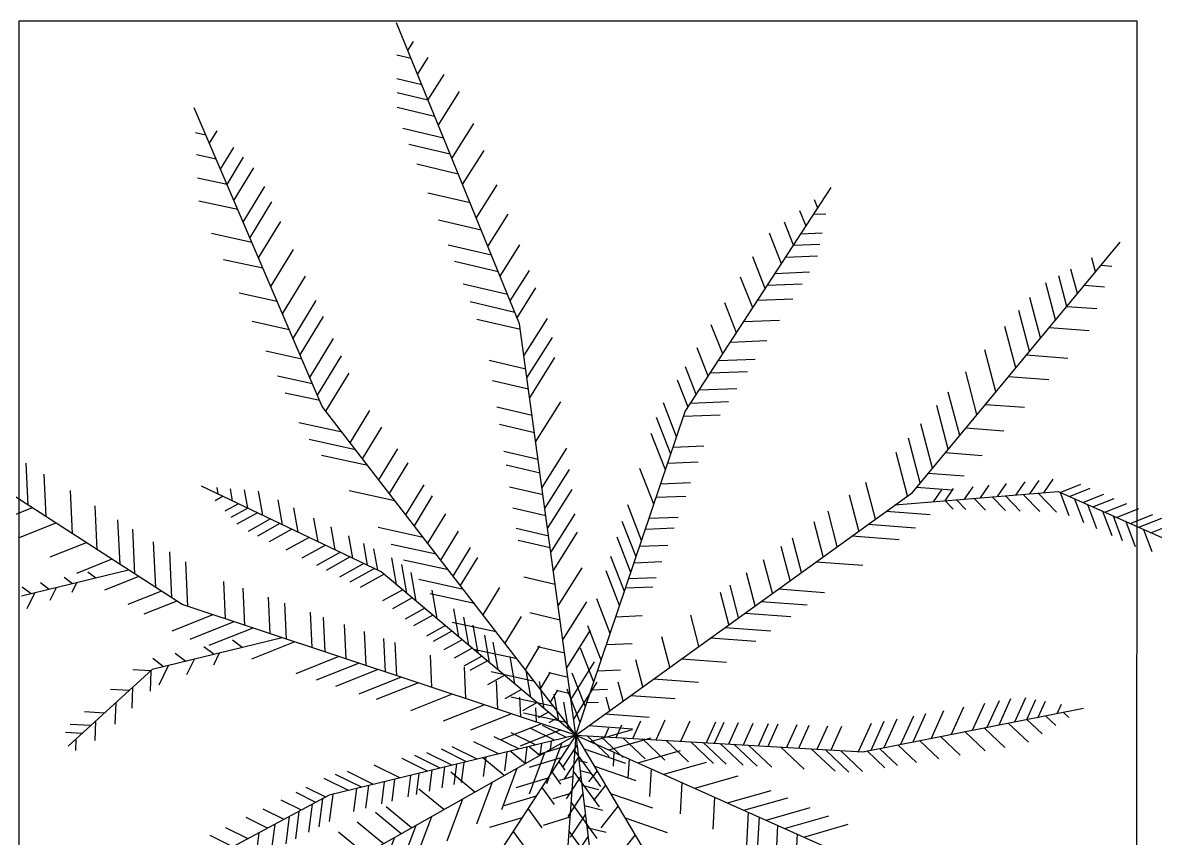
# Model space of a CAD drawing. Extents: x 58467 to 79089, y -33726 to -17391.
# Drawn here: x 74959.7 to 75011, y -19671 to -19634 of the extents above; entities that cross this region are included whole.
import ezdxf

# ---------------------------------------------------------------- set-up
doc = ezdxf.new("R2010")
doc.units = 0
doc.header["$LTSCALE"] = 100
doc.layers.add('BA_env_landscp', color=84, linetype='Continuous')

# ---------------------------------------------------------------- blocks, each defined once
blk = doc.blocks.new('MAVİ SEDİR')
for p, q in [((215631.34, 56580.22), (215626.67, 56592.07)), ((215628.63, 56574.12), (215624.04, 56585.76)), ((215626.69, 56569.73), (215622.15, 56581.23)), ((215629.72, 56576.57), (215640.87, 56580.77)), ((215623.66, 56562.9), (215619.21, 56574.19)), ((215625.74, 56567.59), (215638.28, 56572.31)), ((215621.06, 56557.05), (215616.68, 56568.14)), ((215622.88, 56561.15), (215635.26, 56565.81)), ((215496.38, 56555.06), (215496.78, 56560.49)), ((215506.49, 56546.66), (215507.25, 56556.82)), ((215618.31, 56550.85), (215614.02, 56561.75)), ((215620.53, 56555.85), (215632.78, 56560.46)), ((215499.78, 56552.24), (215492.59, 56550.34)), ((215517.17, 56537.78), (215518.3, 56552.94)), ((215616.07, 56545.8), (215611.84, 56556.53)), ((215617.18, 56548.3), (215629.24, 56552.84)), ((215527.76, 56528.97), (215529.26, 56549.09)), ((215613.1, 56539.11), (215608.95, 56549.63)), ((215614.25, 56541.69), (215626.15, 56546.17)), ((215510.72, 56543.14), (215498.29, 56539.87)), ((215611.03, 56534.43), (215606.94, 56544.79)), ((215517.17, 56537.78), (215501.65, 56533.69)), ((215541.65, 56517.43), (215543.2, 56538.26)), ((215611.03, 56534.43), (215622.75, 56538.84)), ((215722.54, 56532.99), (215717.85, 56535.11)), ((215721.95, 56535.99), (215724.54, 56538.73)), ((215524, 56532.1), (215505.21, 56527.14)), ((215552.57, 56508.35), (215554.08, 56528.68)), ((215611.18, 56526.11), (215604.27, 56530.9)), ((215611.4, 56523.34), (215620.91, 56532.54)), ((215723.71, 56527.05), (215728.56, 56532.19)), ((215533.07, 56524.55), (215512.66, 56519.17)), ((215611.75, 56519.08), (215604.95, 56523.79)), ((215612.03, 56515.72), (215620.68, 56524.1)), ((215724.45, 56523.32), (215716.34, 56526.99)), ((215725.57, 56517.62), (215732.8, 56525.27)), ((215539.78, 56518.98), (215519.17, 56513.55)), ((215726.76, 56511.58), (215714.49, 56517.13)), ((215725.57, 56517.62), (215715.44, 56522.2)), ((215727.41, 56508.25), (215737.01, 56518.41)), ((215548.17, 56512), (215527.33, 56506.51)), ((215566.61, 56496.67), (215568.08, 56516.37)), ((215612.33, 56512.1), (215605.62, 56516.74)), ((215612.76, 56506.81), (215620.41, 56514.22)), ((215578.49, 56486.8), (215579.91, 56505.96)), ((215613.09, 56502.74), (215606.53, 56507.28)), ((215613.31, 56500.09), (215620.21, 56506.77)), ((215728.34, 56503.56), (215715.01, 56509.59)), ((215729.83, 56495.98), (215739.76, 56506.5)), ((215560.29, 56501.93), (215539.09, 56496.34)), ((215729.5, 56497.64), (215716.05, 56503.72)), ((215590.93, 56476.45), (215592.32, 56495.05)), ((215613.79, 56494.18), (215607.36, 56498.64)), ((215614.05, 56491), (215619.93, 56496.7)), ((215730.96, 56490.22), (215717.36, 56496.37)), ((215731.73, 56486.33), (215741.43, 56496.6)), ((215571.76, 56492.39), (215550.24, 56486.72)), ((215614.45, 56486.12), (215608.13, 56490.5)), ((215582.23, 56483.68), (215560.42, 56477.93)), ((215601.37, 56467.77), (215602.72, 56485.91)), ((215614.79, 56482), (215619.66, 56486.72)), ((215733.07, 56479.51), (215719.24, 56485.77)), ((215734.17, 56473.92), (215743.57, 56483.86)), ((215589.14, 56477.94), (215567.13, 56472.14)), ((215608.43, 56461.9), (215609.76, 56479.71)), ((215615.26, 56476.32), (215609.08, 56480.59)), ((215615.26, 56476.32), (215619.49, 56480.41)), ((215615.73, 56470.49), (215609.65, 56474.71)), ((215735.07, 56469.37), (215721.02, 56475.73)), ((215736.24, 56463.42), (215745.38, 56473.1)), ((215598.74, 56469.96), (215576.45, 56464.09)), ((215620.5, 56446.58), (215622.15, 56468.81)), ((215736.89, 56460.11), (215722.65, 56466.56)), ((215606.2, 56463.76), (215583.7, 56457.83)), ((215627.06, 56437.48), (215628.84, 56461.42)), ((215738.09, 56454.01), (215723.73, 56460.51)), ((215738.4, 56452.42), (215747.28, 56461.81)), ((215612.71, 56457.38), (215590.88, 56451.62)), ((215632.98, 56429.26), (215634.75, 56453.1)), ((215739.76, 56445.53), (215725.22, 56452.11)), ((215740.22, 56443.2), (215748.87, 56452.35)), ((215741.06, 56438.93), (215726.38, 56445.58)), ((215741.45, 56436.96), (215749.95, 56445.95)), ((215624.44, 56441.11), (215606.1, 56436.28)), ((215741.77, 56432.66), (215727.53, 56439.1)), ((215630.45, 56432.76), (215612.36, 56428)), ((215646.05, 56411.13), (215647.8, 56434.72)), ((215741.24, 56423.45), (215751.84, 56434.68)), ((215740.78, 56415.69), (215752.21, 56427.78)), ((215784.9, 56404.95), (215778.48, 56427.45)), ((215638.3, 56421.88), (215620.53, 56417.19)), ((215740.96, 56418.79), (215729, 56424.2)), ((215740.37, 56408.69), (215751.74, 56420.72)), ((215470.67, 56410.01), (215470.42, 56416.12)), ((215480.47, 56403.61), (215480.03, 56414.17)), ((215643.4, 56414.8), (215625.84, 56410.17)), ((215659.74, 56392.14), (215661.47, 56415.47)), ((215740.55, 56411.67), (215728.74, 56417.02)), ((215780.53, 56395.16), (215774.14, 56417.55)), ((215467.62, 56411.99), (215463.45, 56410.36)), ((215486.24, 56399.84), (215485.7, 56413.03)), ((215492.36, 56395.84), (215491.71, 56411.81)), ((215776.42, 56385.97), (215770.06, 56408.25)), ((215476.68, 56406.08), (215468.88, 56403.03)), ((215500.49, 56390.54), (215499.78, 56407.89)), ((215506.49, 56386.62), (215505.77, 56404.14)), ((215651.37, 56403.75), (215634.13, 56399.2)), ((215666.01, 56383.44), (215667.73, 56406.66)), ((215740.01, 56402.39), (215728.41, 56407.64)), ((215739.47, 56393.23), (215750.72, 56405.14)), ((215486.24, 56399.84), (215474.6, 56395.28)), ((215514.01, 56381.71), (215513.28, 56399.43)), ((215655.45, 56398.08), (215638.38, 56393.58)), ((215671.89, 56375.28), (215673.61, 56398.38)), ((215739.65, 56396.37), (215728.19, 56401.55)), ((215771.38, 56374.7), (215765.05, 56396.85)), ((215783.38, 56401.53), (215800.74, 56400.6)), ((215495.73, 56393.65), (215480.28, 56387.6)), ((215524.86, 56374.63), (215524.12, 56392.64)), ((215739.11, 56386.94), (215727.85, 56392.04)), ((215779.01, 56391.76), (215796.11, 56390.84)), ((215508.17, 56385.53), (215492.17, 56379.27)), ((215535.13, 56367.93), (215534.38, 56386.21)), ((215661.93, 56389.1), (215645.11, 56384.67)), ((215679.11, 56365.26), (215680.82, 56388.23)), ((215738.82, 56382.11), (215727.68, 56387.16)), ((215738.53, 56377.04), (215749.66, 56388.83)), ((215767.66, 56366.4), (215761.37, 56388.45)), ((215544.51, 56361.8), (215543.75, 56380.34)), ((215668.18, 56380.42), (215651.62, 56376.05)), ((215684.43, 56357.88), (215686.13, 56380.75)), ((215738.1, 56369.63), (215749.17, 56381.35)), ((215774.8, 56382.36), (215791.65, 56381.45)), ((215517.95, 56379.14), (215502.33, 56373.03)), ((215550.7, 56357.76), (215549.93, 56376.47)), ((215738.38, 56374.45), (215727.4, 56379.42)), ((215737.69, 56362.67), (215748.71, 56374.34)), ((215772.34, 56376.85), (215789.04, 56375.95)), ((215530.53, 56370.93), (215515.4, 56365.01)), ((215559.29, 56352.15), (215558.51, 56371.09)), ((215674.21, 56372.06), (215657.89, 56367.76)), ((215737.95, 56367.06), (215727.14, 56371.95)), ((215760.29, 56349.91), (215754.05, 56371.77)), ((215541.16, 56363.99), (215526.44, 56358.23)), ((215565.98, 56347.79), (215565.19, 56366.91)), ((215572.57, 56344.21), (215571.81, 56362.76)), ((215677.74, 56367.17), (215661.57, 56362.9)), ((215694.99, 56343.23), (215696.68, 56365.89)), ((215737.53, 56359.93), (215726.88, 56364.75)), ((215737.19, 56354.13), (215748.15, 56365.73)), ((215552.31, 56356.71), (215538.02, 56351.12)), ((215737.29, 56355.76), (215726.73, 56360.54)), ((215736.82, 56347.85), (215747.73, 56359.39)), ((215764.72, 56359.82), (215780.96, 56358.95)), ((215588.19, 56338.94), (215587.55, 56354.52)), ((215596.21, 56336.23), (215595.58, 56351.6)), ((215688.64, 56352.03), (215672.91, 56347.89)), ((215705.05, 56329.28), (215706.72, 56351.76)), ((215753.27, 56334.22), (215747.08, 56355.89)), ((215561.65, 56350.61), (215547.73, 56345.16)), ((215567.98, 56346.48), (215554.3, 56341.13)), ((215606.67, 56332.7), (215606.05, 56347.8)), ((215613.46, 56330.41), (215612.85, 56345.33)), ((215736.53, 56342.86), (215726.27, 56347.51)), ((215736.1, 56335.35), (215746.91, 56346.8)), ((215582.94, 56340.71), (215565.87, 56334.03)), ((215624.08, 56326.82), (215623.48, 56341.47)), ((215629.52, 56324.98), (215628.92, 56339.49)), ((215713.44, 56317.64), (215715.09, 56339.96)), ((215747.41, 56321.12), (215741.27, 56342.64)), ((215757.34, 56343.31), (215773.14, 56342.46)), ((215591.68, 56337.76), (215573.29, 56330.56)), ((215599.58, 56335.09), (215581.27, 56327.93)), ((215638.15, 56322.07), (215637.56, 56336.35)), ((215699.22, 56337.37), (215683.92, 56333.33)), ((215735.8, 56330.36), (215725.82, 56334.88)), ((215735.4, 56323.47), (215746.12, 56334.82)), ((215775.2, 56314.67), (215782.65, 56335.95)), ((215616.99, 56329.21), (215598.87, 56322.12)), ((215646.49, 56319.25), (215645.91, 56333.32)), ((215654.51, 56316.54), (215653.94, 56330.41)), ((215659.22, 56314.95), (215658.65, 56328.7)), ((215762.87, 56307.35), (215770.26, 56328.48)), ((215635.23, 56323.05), (215617.31, 56316.04)), ((215673.75, 56310.04), (215673.2, 56323.41)), ((215709.1, 56323.65), (215695.52, 56320.07)), ((215722.78, 56304.68), (215724.42, 56326.83)), ((215735.12, 56318.67), (215726.26, 56322.68)), ((215740.89, 56306.54), (215734.79, 56327.89)), ((215734.82, 56313.54), (215745.47, 56324.81)), ((215750.44, 56327.88), (215764.46, 56327.12)), ((215643.58, 56320.23), (215625.76, 56313.25)), ((215651.43, 56317.58), (215633.68, 56310.64)), ((215687.84, 56305.29), (215687.3, 56318.29)), ((215728.71, 56296.44), (215730.35, 56318.48)), ((215736.74, 56297.27), (215730.68, 56318.51)), ((215745.43, 56316.69), (215755.33, 56316.16)), ((215749.13, 56299.2), (215756.46, 56320.16)), ((215783.78, 56319.76), (215796.19, 56309.95)), ((215661.05, 56314.33), (215643.41, 56307.43)), ((215668.13, 56311.94), (215650.57, 56305.07)), ((215701.01, 56300.84), (215700.54, 56312.38)), ((215716.27, 56313.7), (215706.69, 56311.18)), ((215734.63, 56310.19), (215728.37, 56313.02)), ((215734.18, 56302.5), (215744.74, 56313.68)), ((215740.4, 56294.01), (215747.69, 56314.87)), ((215769.24, 56311.13), (215780.26, 56302.42)), ((215682.21, 56307.19), (215664.8, 56300.37)), ((215710.56, 56297.61), (215710.23, 56305.75)), ((215721.15, 56306.94), (215714.29, 56305.13)), ((215734.29, 56304.42), (215729.81, 56306.45)), ((215733.77, 56295.48), (215744.28, 56306.6)), ((215742.03, 56309.07), (215749.11, 56308.69)), ((215780.02, 56295.46), (215782.46, 56305.12)), ((215695.6, 56302.66), (215678.34, 56295.91)), ((215725.43, 56288.79), (215706.74, 56300.57)), ((215717.06, 56295.42), (215716.82, 56301.25)), ((215741.51, 56289.3), (215759.41, 56302.24)), ((215751.52, 56300.61), (215757.09, 56296.22)), ((215751.64, 56288.56), (215769.63, 56301.57)), ((215758.69, 56304.87), (215766.47, 56298.73)), ((215758.75, 56292.91), (215760.85, 56301.25)), ((215767.57, 56287.4), (215785.71, 56300.51)), ((215769.03, 56294.14), (215771.4, 56303.54)), ((215781.88, 56286.36), (215800.14, 56299.57)), ((215685.33, 56283.29), (215666.26, 56295.31)), ((215699.54, 56285.24), (215680.61, 56297.17)), ((215706.78, 56298.89), (215689.64, 56292.18)), ((215715.37, 56287.41), (215696.58, 56299.25)), ((215719.23, 56294.69), (215702.22, 56288.03)), ((215746.22, 56291.41), (215747.29, 56295.63)), ((215751.29, 56292.02), (215752.78, 56297.9)), ((215773.42, 56294.67), (215785.06, 56287.05)), ((215784.4, 56295.99), (215796.15, 56288.3)), ((215641.39, 56277.26), (215621.9, 56289.54)), ((215650.4, 56278.5), (215631, 56290.72)), ((215668.3, 56280.95), (215649.07, 56293.07)), ((215727.14, 56292.01), (215710.22, 56285.39)), ((215738.36, 56290.47), (215749.68, 56283.06)), ((215744.53, 56291.21), (215755.91, 56283.77)), ((215754.24, 56292.38), (215765.71, 56284.87)), ((215754.41, 56288.36), (215756.47, 56281.57)), ((215762.97, 56293.42), (215774.52, 56285.86)), ((215608.56, 56272.76), (215588.77, 56285.23)), ((215619.18, 56274.21), (215599.49, 56286.63)), ((215629.16, 56275.58), (215609.56, 56287.94)), ((215692.21, 56284.23), (215689, 56270.55)), ((215704.35, 56285.89), (215702.09, 56276.25)), ((215712.62, 56287.03), (215711, 56280.12)), ((215730.26, 56286.09), (215716.94, 56283.74)), ((215727.05, 56284.94), (215722.35, 56263.35)), ((215734.61, 56285.07), (215728.61, 56272.95)), ((215737.42, 56282.84), (215758.11, 56275.09)), ((215738.57, 56286.54), (215743.43, 56270.51)), ((215745.02, 56282.33), (215749.9, 56266.23)), ((215746.78, 56281.18), (215751.14, 56284.33)), ((215762.73, 56287.75), (215765.6, 56278.27)), ((215774.95, 56286.86), (215779.03, 56273.42)), ((215553.19, 56265.16), (215532.88, 56277.97)), ((215563.23, 56266.54), (215543.01, 56279.29)), ((215585.37, 56269.58), (215565.36, 56282.19)), ((215639.06, 56276.94), (215635.24, 56260.66)), ((215657.54, 56279.47), (215653.82, 56263.64)), ((215675.45, 56281.93), (215671.84, 56266.53)), ((215710.21, 56271.93), (215701.74, 56277.07)), ((215716.81, 56277.03), (215710.75, 56280.71)), ((215726.27, 56281.32), (215712.88, 56278.96)), ((215719.01, 56278.73), (215714.29, 56257.03)), ((215725.18, 56280.02), (215727.28, 56276.22)), ((215736.09, 56279.03), (215730.05, 56266.85)), ((215730.9, 56282.21), (215739.08, 56261.68)), ((215736.49, 56277.38), (215740.8, 56276.83)), ((215752.08, 56277.73), (215758.16, 56282.13)), ((215759.86, 56272.65), (215768.48, 56278.89)), ((215542.08, 56263.64), (215523.21, 56275.53)), ((215594.38, 56270.81), (215590.31, 56253.45)), ((215601.3, 56271.76), (215597.27, 56254.57)), ((215612.27, 56273.27), (215608.3, 56256.34)), ((215622.87, 56274.72), (215618.96, 56258.05)), ((215633.08, 56276.12), (215629.22, 56259.69)), ((215700.51, 56264.43), (215688.51, 56271.72)), ((215719.99, 56273.83), (215706.49, 56271.44)), ((215721.9, 56276.1), (215724.84, 56270.8)), ((215727.71, 56272.56), (215735.93, 56251.93)), ((215737.7, 56272.42), (215743.72, 56271.64)), ((215743.77, 56271.58), (215739.26, 56266.11)), ((215742.41, 56274), (215763.21, 56266.21)), ((215755.16, 56275.72), (215760.07, 56259.49)), ((215770.59, 56265.65), (215780.3, 56272.68)), ((215514.39, 56256.69), (215499, 56266.38)), ((215522.89, 56260.17), (215507.78, 56269.7)), ((215558.95, 56265.95), (215554.67, 56247.74)), ((215572.25, 56267.78), (215568.05, 56249.88)), ((215580.88, 56268.96), (215576.73, 56251.28)), ((215714.35, 56267.09), (215700.75, 56264.69)), ((215706.37, 56268.96), (215701.62, 56247.09)), ((215717.08, 56270.35), (215721.25, 56262.83)), ((215726.84, 56269.93), (215719.75, 56269.59)), ((215738.4, 56269.53), (215732.32, 56257.25)), ((215739.48, 56265.12), (215748.01, 56264.03)), ((215764.26, 56269.78), (215769.21, 56253.43)), ((215782.06, 56258.17), (215792.05, 56265.39)), ((215501.83, 56251.54), (215486.05, 56261.49)), ((215528.89, 56261.83), (215523.73, 56239.85)), ((215548.75, 56264.56), (215544.42, 56246.1)), ((215687.13, 56254.09), (215673.61, 56262.31)), ((215695.02, 56260.18), (215690.23, 56238.16)), ((215710.43, 56262.41), (215715.13, 56253.94)), ((215724.22, 56262.01), (215714.32, 56261.54)), ((215740.48, 56260.99), (215734.36, 56248.63)), ((215747.87, 56264.31), (215741.56, 56256.67)), ((215750.26, 56260.09), (215771.22, 56252.24)), ((215775.17, 56262.66), (215780.16, 56246.18)), ((215486.85, 56245.41), (215470.6, 56255.65)), ((215511.22, 56255.39), (215505.95, 56232.95)), ((215520.19, 56259.07), (215514.88, 56236.42)), ((215707.59, 56259.02), (215693.88, 56256.61)), ((215703.32, 56253.93), (215708.15, 56245.22)), ((215722.69, 56257.4), (215730.98, 56236.61)), ((215741.93, 56255.07), (215751.54, 56253.83)), ((215753.9, 56253.64), (215744.96, 56242.8)), ((215472.56, 56239.55), (215455.85, 56250.08)), ((215499.67, 56250.66), (215494.47, 56228.49)), ((215672.83, 56243.03), (215658.92, 56251.48)), ((215681.42, 56249.67), (215676.59, 56227.46)), ((215700.48, 56250.54), (215686.65, 56248.1)), ((215720.37, 56250.37), (215706.33, 56249.71)), ((215742.97, 56250.77), (215736.8, 56238.29)), ((215455.66, 56232.62), (215438.41, 56243.5)), ((215491.36, 56247.25), (215486.2, 56225.29)), ((215696.9, 56246.28), (215683.02, 56243.83)), ((215693.61, 56242.34), (215698.62, 56233.31)), ((215695.98, 56245.17), (215700.95, 56236.22)), ((215718.18, 56243.78), (215726.53, 56222.84)), ((215744.55, 56244.31), (215754.43, 56243.04)), ((215757.31, 56247.59), (215778.42, 56239.69)), ((215442.52, 56227.24), (215424.85, 56238.37)), ((215478.75, 56242.09), (215473.67, 56220.42)), ((215653.29, 56227.93), (215638.87, 56236.69)), ((215658.07, 56231.62), (215643.78, 56240.31)), ((215667.12, 56238.62), (215662.25, 56216.21)), ((215692.05, 56240.48), (215678.08, 56238.02)), ((215689.56, 56237.51), (215694.64, 56228.34)), ((215745.59, 56240.02), (215739.36, 56227.44)), ((215762.21, 56238.91), (215752.13, 56226.71)), ((215425.81, 56220.39), (215408.75, 56231.15)), ((215464.95, 56236.43), (215459.94, 56215.09)), ((215659.93, 56233.06), (215655.04, 56210.55)), ((215688.09, 56235.76), (215674.05, 56233.28)), ((215685.35, 56232.48), (215690.51, 56223.17)), ((215715.05, 56234.32), (215699.25, 56233.57)), ((215746.91, 56234.61), (215740.66, 56221.97)), ((215747.25, 56233.21), (215757.41, 56231.91)), ((215765.76, 56232.62), (215787.05, 56224.65)), ((215440.27, 56226.31), (215435.4, 56205.56)), ((215450.37, 56230.46), (215445.45, 56209.47)), ((215645.14, 56221.63), (215630.51, 56230.52)), ((215650.16, 56225.51), (215645.24, 56202.87)), ((215683.88, 56230.73), (215669.77, 56228.24)), ((215680.99, 56227.29), (215686.24, 56217.83)), ((215712.78, 56227.46), (215721.2, 56206.34)), ((215748.7, 56227.27), (215742.41, 56214.55)), ((215748.13, 56229.62), (215758.38, 56228.3)), ((215413.06, 56215.17), (215400.2, 56223.27)), ((215432.2, 56223.01), (215427.38, 56202.45)), ((215636.68, 56215.09), (215621.82, 56224.12)), ((215642.2, 56219.35), (215637.25, 56196.61)), ((215674.67, 56219.74), (215660.41, 56217.22)), ((215678.25, 56224.01), (215683.54, 56214.46)), ((215750.16, 56221.28), (215743.84, 56208.5)), ((215749.62, 56223.49), (215760.02, 56222.16)), ((215771.1, 56223.16), (215760.74, 56210.62)), ((215400.21, 56209.9), (215391.59, 56215.33)), ((215413.06, 56215.17), (215409.4, 56199.54)), ((215421.29, 56218.54), (215416.85, 56199.61)), ((215627.92, 56208.31), (215612.82, 56217.48)), ((215672.89, 56217.61), (215678.28, 56207.89)), ((215709.37, 56217.15), (215693.12, 56216.38)), ((215751.72, 56214.9), (215745.36, 56202.06)), ((215751.17, 56217.13), (215761.73, 56215.77)), ((215774.64, 56216.89), (215796.11, 56208.84)), ((215405.3, 56211.98), (215402.36, 56199.47)), ((215622.39, 56204.04), (215607.15, 56213.3)), ((215633.71, 56212.8), (215628.74, 56189.93)), ((215665.88, 56209.25), (215651.47, 56206.71)), ((215669.46, 56213.52), (215674.92, 56203.68)), ((215707.11, 56210.31), (215715.59, 56189.01)), ((215752.78, 56210.54), (215763.5, 56209.16)), ((215779.11, 56208.96), (215800.68, 56200.89)), ((215388.05, 56204.91), (215383.44, 56207.82)), ((215392.13, 56206.59), (215390.44, 56199.35)), ((215611.61, 56195.71), (215596.08, 56205.14)), ((215661.9, 56204.5), (215647.42, 56201.94)), ((215660.14, 56202.39), (215665.77, 56192.24)), ((215664.18, 56207.22), (215669.74, 56197.21)), ((215753.79, 56206.38), (215764.62, 56204.99)), ((215780.26, 56206.92), (215769.61, 56194.02)), ((215604.71, 56190.38), (215589, 56199.92)), ((215615.19, 56198.48), (215610.17, 56175.36)), ((215657.49, 56199.23), (215644.04, 56196.86)), ((215703.51, 56199.44), (215686.8, 56198.66)), ((215704.25, 56201.67), (215712.77, 56180.28)), ((215755.11, 56200.97), (215748.68, 56187.99)), ((215755.77, 56198.28), (215766.8, 56196.86)), ((215783.23, 56201.66), (215772.49, 56188.65)), ((215785.18, 56198.21), (215806.87, 56190.09)), ((215594.09, 56182.17), (215578.1, 56191.88)), ((215652.25, 56192.98), (215658.96, 56180.9)), ((215701.61, 56193.71), (215684.76, 56192.92)), ((215757.03, 56193.09), (215768.19, 56191.66)), ((215788.29, 56192.69), (215777.39, 56179.48)), ((215585.95, 56175.88), (215569.75, 56185.72)), ((215650.21, 56189.76), (215639.44, 56187.86)), ((215649.45, 56188.15), (215656.36, 56175.69)), ((215700.37, 56189.95), (215708.94, 56168.43)), ((215758.35, 56187.68), (215751.86, 56174.56)), ((215758.98, 56185.11), (215770.34, 56183.65)), ((215597.51, 56184.81), (215592.43, 56161.45)), ((215647.79, 56184.68), (215636.83, 56182.75)), ((215646.89, 56182.79), (215653.74, 56170.45)), ((215698.38, 56183.93), (215681.27, 56183.12)), ((215697.21, 56180.4), (215705.82, 56158.77)), ((215759.82, 56181.65), (215753.29, 56168.48)), ((215793.55, 56183.37), (215782.48, 56169.96)), ((215570.08, 56163.61), (215550.79, 56175.34)), ((215589.5, 56178.62), (215584.39, 56155.15)), ((215644.22, 56177.18), (215632.97, 56175.2)), ((215643.6, 56175.89), (215650.37, 56163.7)), ((215695.02, 56173.78), (215677.65, 56172.96)), ((215761.44, 56174.98), (215755.39, 56162.74)), ((215760.47, 56178.99), (215771.98, 56177.51)), ((215562.02, 56159.35), (215542.14, 56171.43)), ((215580.62, 56171.76), (215575.88, 56149.97)), ((215639.95, 56168.24), (215628.37, 56166.19)), ((215641.24, 56170.93), (215647.94, 56158.85)), ((215693.84, 56170.22), (215702.5, 56148.48)), ((215541.64, 56150.6), (215522.18, 56162.42)), ((215553.11, 56155.52), (215533.41, 56167.49)), ((215637.65, 56163.4), (215644.26, 56151.48)), ((215691.54, 56163.26), (215673.9, 56162.43)), ((215764.76, 56163.51), (215759.91, 56153.71)), ((215763.37, 56167.06), (215777.08, 56165.3)), ((215533.39, 56147.06), (215514.1, 56158.77)), ((215556.25, 56156.87), (215552.39, 56139.11)), ((215564.7, 56160.49), (215560.9, 56143.04)), ((215635.89, 56159.7), (215623.97, 56157.6)), ((215689.34, 56156.63), (215671.53, 56155.79)), ((215767.42, 56158.55), (215762.48, 56148.57)), ((215765.6, 56161.94), (215779.73, 56160.12)), ((215768.41, 56156.7), (215782.4, 56154.9)), ((215520.87, 56141.68), (215501.85, 56153.24)), ((215543.78, 56151.52), (215539.82, 56133.29)), ((215633.72, 56155.15), (215640.23, 56143.42)), ((215771.34, 56151.22), (215766.27, 56140.99)), ((215507.16, 56135.8), (215488.43, 56147.18)), ((215528.91, 56145.14), (215524.83, 56126.36)), ((215631.07, 56149.61), (215618.78, 56147.44)), ((215629.57, 56146.44), (215635.97, 56134.9)), ((215686.48, 56147.99), (215695.24, 56126.02)), ((215772.01, 56149.96), (215785.84, 56148.19)), ((215774.61, 56145.12), (215788.31, 56143.36)), ((215492.68, 56129.59), (215474.26, 56140.78)), ((215627.33, 56141.75), (215614.74, 56139.53)), ((215626.69, 56140.41), (215633.02, 56129)), ((215685.06, 56143.69), (215666.92, 56142.84)), ((215684.36, 56141.59), (215700.45, 56075.85)), ((215776.02, 56142.49), (215770.8, 56131.94)), ((215482.65, 56125.28), (215464.43, 56136.35)), ((215514.72, 56139.05), (215510.52, 56119.74)), ((215624.4, 56135.59), (215630.67, 56124.29)), ((215682.32, 56135.42), (215663.96, 56134.55)), ((215780.48, 56134.15), (215775.12, 56123.31)), ((215778.55, 56137.76), (215792.06, 56136.03)), ((215474.64, 56121.85), (215456.59, 56132.81)), ((215497.94, 56131.84), (215493.6, 56111.92)), ((215622.58, 56131.77), (215610.41, 56129.63)), ((215621.29, 56129.07), (215627.06, 56118.66)), ((215782.86, 56129.71), (215796.17, 56128)), ((215463.8, 56117.19), (215447.19, 56127.28)), ((215484.88, 56126.24), (215480.45, 56105.83)), ((215618.95, 56124.16), (215609.78, 56122.54)), ((215618.95, 56124.16), (215623.71, 56115.57)), ((215678.1, 56122.68), (215659.42, 56121.79)), ((215679.46, 56126.78), (215688.31, 56104.57)), ((215785.76, 56124.29), (215780.22, 56113.1)), ((215447.92, 56110.38), (215436.93, 56117.05)), ((215455.63, 56113.69), (215441.91, 56122.02)), ((215468.29, 56119.12), (215464, 56099.41)), ((215615.29, 56116.48), (215609.14, 56115.4)), ((215616.74, 56119.52), (215620.55, 56112.64)), ((215676.28, 56117.16), (215685.17, 56094.85)), ((215689.31, 56121.38), (215685.62, 56116.46)), ((215789.87, 56116.63), (215784.19, 56105.17)), ((215455.63, 56113.69), (215452.4, 56098.83)), ((215612.99, 56111.66), (215615.2, 56107.68)), ((215674.87, 56112.91), (215655.93, 56112.01)), ((215434.84, 56104.77), (215428.49, 56108.63)), ((215442.87, 56108.21), (215440.7, 56098.25)), ((215611.82, 56109.21), (215608.54, 56108.63)), ((215672.75, 56106.51), (215681.01, 56085.8)), ((215692.79, 56107.13), (215688.95, 56102.01)), ((215692.17, 56109.67), (215698.21, 56106.77)), ((215430.78, 56103.02), (215429.63, 56097.7)), ((215668.57, 56093.87), (215646.02, 56092.81)), ((215695.26, 56097.06), (215703.11, 56093.29)), ((215665.85, 56088.27), (215672.46, 56071.68)), ((215696.29, 56092.85), (215692.29, 56087.51)), ((215664.27, 56085.83), (215641.03, 56084.73)), ((215698.48, 56083.89), (215708.24, 56079.2)), ((215659.02, 56077.67), (215635.99, 56076.58)), ((215660.87, 56080.55), (215667.6, 56063.66)), ((215699.02, 56081.67), (215694.9, 56076.17)), ((215700.45, 56075.85), (215739.11, 56033.43)), ((215701.05, 56075.18), (215700.56, 56066.08)), ((215701.05, 56075.18), (215711.3, 56074.79)), ((215652.26, 56067.18), (215629.52, 56066.1)), ((215653.52, 56069.14), (215660.43, 56051.81)), ((215709.42, 56066.01), (215719.95, 56065.6)), ((215647.4, 56059.63), (215624.86, 56058.56)), ((215650.2, 56063.98), (215663.43, 56009.9)), ((215710.96, 56064.32), (215710.44, 56054.75)), ((215644.76, 56055.54), (215651.87, 56037.68)), ((215717.17, 56057.5), (215727.98, 56057.09)), ((215640.02, 56048.17), (215617.79, 56047.12)), ((215722.34, 56051.83), (215721.79, 56041.73)), ((215636.4, 56042.55), (215643.71, 56024.2)), ((215654.27, 56047.36), (215651.24, 56043.31)), ((215726.47, 56047.31), (215736.2, 56046.93)), ((215728.67, 56044.89), (215728.1, 56034.49)), ((215656.63, 56037.72), (215661.59, 56035.34)), ((215732.61, 56040.57), (215732.15, 56032.17)), ((215735.5, 56037.4), (215741.18, 56037.18)), ((215631.94, 56035.63), (215610.05, 56034.6)), ((215657.14, 56035.64), (215653.97, 56031.42)), ((215626.51, 56027.2), (215634.05, 56008.25)), ((215659.16, 56027.36), (215665.62, 56024.25)), ((215623.41, 56022.39), (215601.87, 56021.37)), ((215660.01, 56023.89), (215656.72, 56019.5)), ((215618.81, 56015.26), (215626.54, 55995.85)), ((215662.26, 56014.7), (215658.87, 56010.17)), ((215661.81, 56016.52), (215669.84, 56012.66)), ((215617.49, 56013.21), (215596.21, 56012.2))]:
    blk.add_line(p, q)
for points in [[(215733.44, 56289.88), (215818.95, 56481.07), (215921.28, 56609.39)], [(215617.33, 56450.97), (215610.58, 56533.42), (215639.03, 56597.54)], [(215733.44, 56289.88), (215610.98, 56459.79), (215484.78, 56564.71)], [(215733.44, 56289.88), (215741.89, 56434.71), (215719.93, 56546.25)], [(215733.44, 56289.88), (215913.55, 56396.78), (216071.14, 56442.61)], [(215733.44, 56289.88), (215570.26, 56345), (215457.23, 56418.78)], [(215733.44, 56289.88), (215860.77, 56305.13), (215954.4, 56341.64)], [(215733.44, 56289.88), (215525.95, 56261.43), (215374.08, 56199.19)], [(215733.44, 56289.88), (215567.74, 56161.8), (215416.92, 56097.07)], [(215733.44, 56289.88), (215667.64, 56091.05), (215578.76, 55953.08)], [(215733.44, 56289.88), (215651.08, 56191.59), (215607.85, 56100.87)], [(215733.44, 56289.88), (215763.8, 56165.29), (215811.25, 56076.71)], [(215733.44, 56289.88), (215866.36, 56203.18), (215984.19, 56163.42)], [(215733.44, 56289.88), (215836.38, 56107.49), (215878.75, 55948.93)], [(215733.44, 56289.88), (215942.33, 56274.68), (216097.84, 56222.22)]]:
    blk.add_lwpolyline(points)

msp = doc.modelspace()

# ---------------------------------------------------------------- linework, layer by layer
at = {"layer": 'BA_env_landscp', "color": 82}
msp.add_lwpolyline([(74959.486, -19748.702), (75010.194, -19748.702), (75010.219, -19633.955), (74959.512, -19633.955)], close=True, dxfattribs=at)

# ---------------------------------------------------------------- block references
at = {"layer": 'BA_env_landscp', "xscale": 0.08979415038844869, "yscale": 0.08979415038844869, "zscale": 0.08979415038844869, "rotation": 269.9997711733112}
msp.add_blockref('MAVİ SEDİR', (69930.345, -294.682, 0), dxfattribs=at)

doc.saveas('drawing.dxf')
